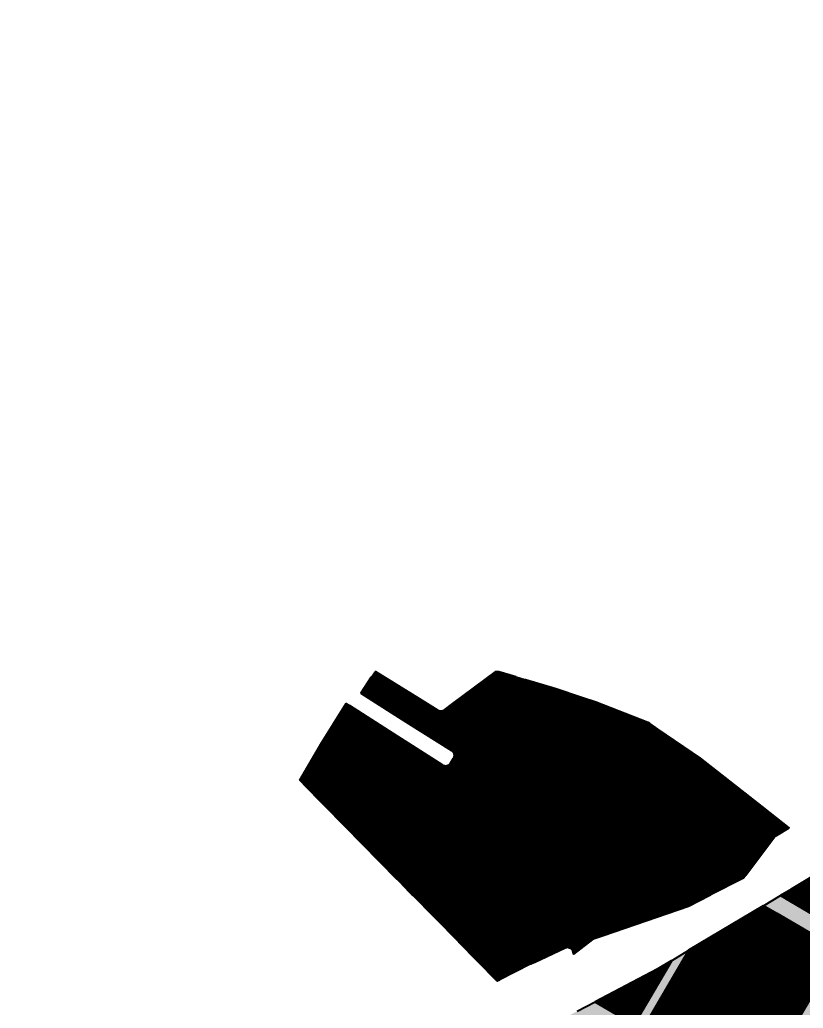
# Model space of a CAD drawing. Header units: metres. Extents: x 729569 to 733474, y 1423763 to 1426173.
# Drawn here: x 729569 to 730246, y 1425051 to 1425904 of the extents above; entities that cross this region are included whole.
import ezdxf

# ---------------------------------------------------------------- set-up
doc = ezdxf.new("R2010")
doc.units = ezdxf.units.M
for name, color, linetype in [('BOUNDARY', 7, 'Continuous'), ('GREEN_AREA', 7, 'Continuous'), ('PARCEL_BORDER', 7, 'Continuous'), ('PARCEL_M', 7, 'Continuous'), ('ROADS_LOCAL', 7, 'Continuous'), ('ROADS_MAIN', 7, 'Continuous')]:
    doc.layers.add(name, color=color, linetype=linetype)

msp = doc.modelspace()

# ---------------------------------------------------------------- hatches: boundary and pattern name
at = {"layer": 'BOUNDARY', "true_color": 0xdcdcdc}
h = msp.add_hatch(dxfattribs=at)
h.set_pattern_fill('SOLID')
h.paths.add_polyline_path([(731147.16, 1424721.86), (731256.16, 1424608.75), (731244.45, 1424320.13), (731216.28, 1423762.84), (731085.59, 1423834.2), (731085.45, 1423834.27), (731029.37, 1423862.74), (731029.22, 1423862.81), (730813.25, 1423963.61), (730747.11, 1423994.49), (730747.07, 1423994.51), (730733.5, 1424000.7), (730660.17, 1424039.15), (730617.42, 1424061.56), (730529.44, 1424109.24), (730310.18, 1424230.03), (730192.73, 1424303.57), (730172.54, 1424316.68), (730172.45, 1424316.74), (729875.07, 1424500.8), (729806.43, 1424543.45), (729687.49, 1424617.38), (729569.32, 1424690.82), (729612.42, 1424741.31), (729675.47, 1424785.2), (729675.56, 1424785.27), (729762.88, 1424849.07), (729816.98, 1424888.6), (729996.73, 1425019.9), (730119.82, 1425084.44), (730120.07, 1425084.58), (730266.65, 1425172.21), (730267.07, 1425172.49), (730267.45, 1425172.81), (730267.81, 1425173.17), (730268.12, 1425173.56), (730268.4, 1425173.98), (730268.63, 1425174.42), (730359.38, 1425372.62), (730359.55, 1425373.05), (730359.68, 1425373.49), (730359.77, 1425373.93), (730395.3, 1425601.1), (730395.35, 1425601.52), (730395.36, 1425601.94), (730395.34, 1425602.37), (730390.26, 1425652.75), (730458.22, 1425806.03), (730647.82, 1425710.72), (730656.83, 1425706.19), (730670.25, 1425699.44), (730680.5, 1425694.29), (730680.96, 1425694.09), (730681.44, 1425693.93), (730681.93, 1425693.82), (730682.43, 1425693.77), (730682.94, 1425693.76), (730683.44, 1425693.81), (730683.94, 1425693.9), (730684.42, 1425694.05), (730684.89, 1425694.24), (730685.33, 1425694.48), (730685.75, 1425694.77), (730686.14, 1425695.09), (730686.49, 1425695.45), (730686.81, 1425695.85), (730687.08, 1425696.27), (730728.18, 1425768.01), (730728.19, 1425768.02), (730769.13, 1425840.14), (730805.64, 1425904.46), (731213.98, 1425663.18), (731130.61, 1425526.56), (731130.37, 1425526.13), (731130.18, 1425525.67), (731130.04, 1425525.2), (731129.94, 1425524.72), (731129.89, 1425524.23), (731129.88, 1425523.74), (731129.93, 1425523.25), (731130.02, 1425522.76), (731130.16, 1425522.29), (731130.35, 1425521.83), (731130.58, 1425521.4), (731130.85, 1425520.99), (731131.17, 1425520.61), (731131.51, 1425520.26), (731131.9, 1425519.94), (731132.31, 1425519.67), (731180.61, 1425490.69), (731133.33, 1425350.71), (731133.22, 1425350.34), (731133.14, 1425349.98), (731105.49, 1425193.29), (731092.66, 1425120.94), (731092.59, 1425120.23), (731084.29, 1424870.04), (731084.29, 1424869.91), (731083.66, 1424789.99), (731083.68, 1424789.51), (731083.74, 1424789.03), (731083.86, 1424788.56), (731084.01, 1424788.11), (731084.21, 1424787.67), (731084.46, 1424787.25), (731084.74, 1424786.85), (731085.05, 1424786.49), (731147.16, 1424721.86), (731147.16, 1424721.86)])
h = msp.add_hatch(dxfattribs=at)
h.set_pattern_fill('SOLID')
h.paths.add_polyline_path([(730032.35, 1425326.54), (730066.88, 1425315.09), (730111.54, 1425297.58), (730156.72, 1425266.85), (730233.54, 1425206.55), (730222.52, 1425200.03), (730222.11, 1425199.76), (730221.73, 1425199.45), (730221.38, 1425199.11), (730221.06, 1425198.73), (730194.29, 1425163.11), (730146.64, 1425138.92), (730065.23, 1425110.87), (730064.73, 1425110.66), (730064.24, 1425110.4), (730063.79, 1425110.09), (730047.56, 1425097.44), (730047.13, 1425099.42), (730047, 1425099.9), (730046.83, 1425100.36), (730046.6, 1425100.81), (730046.34, 1425101.23), (730046.03, 1425101.62), (730045.69, 1425101.98), (730045.31, 1425102.31), (730044.9, 1425102.59), (730044.46, 1425102.84), (730044.01, 1425103.03), (730043.53, 1425103.19), (730043.05, 1425103.29), (730042.55, 1425103.35), (730042.05, 1425103.35), (730041.56, 1425103.31), (730041.07, 1425103.21), (730040.59, 1425103.07), (730040.13, 1425102.88), (730013.98, 1425090.65), (730013.84, 1425090.59), (729981.67, 1425074.31), (729811.02, 1425247.83), (729829.42, 1425278.9), (729851.03, 1425313.9), (729934.22, 1425260.69), (729934.65, 1425260.44), (729935.09, 1425260.24), (729935.55, 1425260.09), (729936.03, 1425259.98), (729936.51, 1425259.91), (729937, 1425259.9), (729937.49, 1425259.93), (729937.97, 1425260.01), (729938.44, 1425260.14), (729938.9, 1425260.31), (729939.34, 1425260.52), (729939.75, 1425260.78), (729940.14, 1425261.08), (729940.5, 1425261.41), (729940.82, 1425261.78), (729941.11, 1425262.17), (729943.82, 1425266.34), (729944.07, 1425266.77), (729944.28, 1425267.22), (729944.44, 1425267.69), (729944.55, 1425268.17), (729944.61, 1425268.66), (729944.63, 1425269.15), (729944.6, 1425269.64), (729944.52, 1425270.13), (729944.39, 1425270.61), (729944.21, 1425271.07), (729943.99, 1425271.51), (729943.73, 1425271.93), (729943.43, 1425272.32), (729943.09, 1425272.68), (729942.71, 1425273), (729942.31, 1425273.29), (729864.05, 1425322.99), (729876.47, 1425341.66), (729914.1, 1425318.14), (729914.15, 1425318.12), (729930.37, 1425308.2), (729930.8, 1425307.97), (729931.26, 1425307.77), (729931.73, 1425307.63), (729932.22, 1425307.53), (729932.71, 1425307.48), (729933.21, 1425307.47), (729933.7, 1425307.52), (729934.19, 1425307.62), (729934.66, 1425307.76), (729935.12, 1425307.95), (729935.56, 1425308.19), (729935.97, 1425308.46), (729979.97, 1425341.32), (729983, 1425341.31), (730032.35, 1425326.54)])
at = {"layer": 'GREEN_AREA', "true_color": 0x96c896}
h = msp.add_hatch(dxfattribs=at)
h.set_pattern_fill('SOLID')
h.paths.add_polyline_path([(729983, 1425341.31), (729997.58, 1425336.95), (729975.52, 1425299.34), (729975.17, 1425299.4), (729973.99, 1425299.51), (729972.82, 1425299.5), (729971.65, 1425299.37), (729970.49, 1425299.13), (729969.37, 1425298.78), (729969.24, 1425298.72), (729943.29, 1425313.93), (729979.97, 1425341.32), (729983, 1425341.31)])
h = msp.add_hatch(dxfattribs=at)
h.set_pattern_fill('SOLID')
h.paths.add_polyline_path([(730222.52, 1425200.03), (730222.11, 1425199.76), (730221.73, 1425199.45), (730221.38, 1425199.11), (730221.06, 1425198.73), (730196.2, 1425165.64), (730192.42, 1425167.86), (730192.41, 1425168), (730192.17, 1425169.15), (730191.81, 1425170.27), (730191.35, 1425171.36), (730190.79, 1425172.39), (730190.12, 1425173.36), (730189.89, 1425173.64), (730216.86, 1425219.64), (730233.54, 1425206.55), (730222.52, 1425200.03)])
h = msp.add_hatch(dxfattribs=at)
h.set_pattern_fill('SOLID')
h.paths.add_polyline_path([(730168.69, 1425164.39), (730168.7, 1425164.25), (730168.94, 1425163.09), (730169.3, 1425161.97), (730169.76, 1425160.89), (730170.32, 1425159.85), (730170.99, 1425158.88), (730171.22, 1425158.6), (730165.24, 1425148.4), (730111.78, 1425179.74), (730119.64, 1425193.15), (730168.69, 1425164.39)])
h = msp.add_hatch(dxfattribs=at)
h.set_pattern_fill('SOLID')
h.paths.add_polyline_path([(730226.22, 1425148.04), (730235.58, 1425153.64), (730230.74, 1425145.39), (730226.22, 1425148.04)])
h = msp.add_hatch(dxfattribs=at)
h.set_pattern_fill('SOLID')
h.paths.add_polyline_path([(730223.16, 1425132.45), (730188.99, 1425074.19), (730146.27, 1425099.24), (730147.17, 1425100.78), (730211.54, 1425139.26), (730223.16, 1425132.45)])
h = msp.add_hatch(dxfattribs=at)
h.set_pattern_fill('SOLID')
h.paths.add_polyline_path([(729948.55, 1425107.98), (729984.24, 1425087.06), (729984.26, 1425086.92), (729984.5, 1425085.77), (729984.85, 1425084.64), (729985.31, 1425083.56), (729985.88, 1425082.53), (729986.54, 1425081.55), (729986.77, 1425081.28), (729983.12, 1425075.04), (729981.67, 1425074.31), (729948.55, 1425107.98)])
h = msp.add_hatch(dxfattribs=at)
h.set_pattern_fill('SOLID')
h.paths.add_polyline_path([(730120.07, 1425084.58), (730132, 1425091.71), (730101.63, 1425039.92), (730101.27, 1425039.99), (730100.1, 1425040.09), (730098.92, 1425040.08), (730097.75, 1425039.95), (730096.6, 1425039.71), (730095.47, 1425039.36), (730095.35, 1425039.3), (730066.26, 1425056.36), (730119.82, 1425084.44), (730120.07, 1425084.58)])
at = {"layer": 'PARCEL_M', "true_color": 0xc8dcff}
h = msp.add_hatch(dxfattribs=at)
h.set_pattern_fill('SOLID')
h.paths.add_polyline_path([(729903.04, 1425298.23), (729864.05, 1425322.99), (729873.13, 1425336.63), (729874.15, 1425336.95), (729874.28, 1425337.01), (729912.6, 1425314.54), (729903.04, 1425298.23)])
h = msp.add_hatch(dxfattribs=at)
h.set_pattern_fill('SOLID')
h.paths.add_polyline_path([(729985.39, 1425289.25), (729985.37, 1425289.39), (729985.13, 1425290.54), (729984.78, 1425291.67), (729984.32, 1425292.75), (729983.75, 1425293.78), (729983.09, 1425294.76), (729982.86, 1425295.04), (730005.96, 1425334.44), (730032.35, 1425326.54), (730054.45, 1425319.21), (730023.71, 1425266.78), (729985.39, 1425289.25)])
h = msp.add_hatch(dxfattribs=at)
h.set_pattern_fill('SOLID')
h.paths.add_polyline_path([(730054.45, 1425319.21), (730066.88, 1425315.09), (730111.54, 1425297.58), (730113.01, 1425296.58), (730079.04, 1425238.64), (730078.68, 1425238.71), (730077.51, 1425238.81), (730076.33, 1425238.8), (730075.16, 1425238.67), (730074.01, 1425238.43), (730072.89, 1425238.08), (730072.76, 1425238.02), (730023.71, 1425266.78), (730054.45, 1425319.21)])
h = msp.add_hatch(dxfattribs=at)
h.set_pattern_fill('SOLID')
h.paths.add_polyline_path([(729880.88, 1425260.44), (729838.15, 1425285.49), (729853.78, 1425312.14), (729895.54, 1425285.43), (729880.88, 1425260.44)])
h = msp.add_hatch(dxfattribs=at)
h.set_pattern_fill('SOLID')
h.paths.add_polyline_path([(729912.6, 1425314.54), (729961.65, 1425285.78), (729961.67, 1425285.64), (729961.91, 1425284.49), (729962.26, 1425283.36), (729962.72, 1425282.28), (729963.29, 1425281.25), (729963.95, 1425280.28), (729964.18, 1425280), (729934.34, 1425229.1), (729880.88, 1425260.44), (729895.54, 1425285.43), (729934.22, 1425260.69), (729934.65, 1425260.44), (729935.09, 1425260.24), (729935.55, 1425260.09), (729936.03, 1425259.98), (729936.51, 1425259.91), (729937, 1425259.9), (729937.49, 1425259.93), (729937.97, 1425260.01), (729938.44, 1425260.14), (729938.9, 1425260.31), (729939.34, 1425260.52), (729939.75, 1425260.78), (729940.14, 1425261.08), (729940.5, 1425261.41), (729940.82, 1425261.78), (729941.11, 1425262.17), (729943.82, 1425266.34), (729944.07, 1425266.77), (729944.28, 1425267.22), (729944.44, 1425267.69), (729944.55, 1425268.17), (729944.61, 1425268.66), (729944.63, 1425269.15), (729944.6, 1425269.64), (729944.52, 1425270.13), (729944.39, 1425270.61), (729944.21, 1425271.07), (729943.99, 1425271.51), (729943.73, 1425271.93), (729943.43, 1425272.32), (729943.09, 1425272.68), (729942.71, 1425273), (729942.31, 1425273.29), (729903.04, 1425298.23), (729912.6, 1425314.54)])
h = msp.add_hatch(dxfattribs=at)
h.set_pattern_fill('SOLID')
h.paths.add_polyline_path([(729880.88, 1425260.44), (729850.16, 1425208.04), (729814.18, 1425244.61), (729838.15, 1425285.49), (729880.88, 1425260.44)])
h = msp.add_hatch(dxfattribs=at)
h.set_pattern_fill('SOLID')
h.paths.add_polyline_path([(730088.91, 1425228.55), (730088.89, 1425228.69), (730088.65, 1425229.85), (730088.3, 1425230.97), (730087.84, 1425232.05), (730087.27, 1425233.09), (730086.61, 1425234.06), (730086.37, 1425234.34), (730120.06, 1425291.79), (730156.72, 1425266.85), (730160.92, 1425263.55), (730127.23, 1425206.09), (730088.91, 1425228.55)])
h = msp.add_hatch(dxfattribs=at)
h.set_pattern_fill('SOLID')
h.paths.add_polyline_path([(729981.96, 1425195.58), (729939.23, 1425220.63), (729971.52, 1425275.7), (729971.87, 1425275.63), (729973.05, 1425275.53), (729974.22, 1425275.54), (729975.4, 1425275.66), (729976.55, 1425275.9), (729977.67, 1425276.26), (729977.8, 1425276.31), (730016.12, 1425253.84), (729981.96, 1425195.58)])
h = msp.add_hatch(dxfattribs=at)
h.set_pattern_fill('SOLID')
h.paths.add_polyline_path([(729880.88, 1425260.44), (729934.34, 1425229.1), (729895.16, 1425162.28), (729850.16, 1425208.04), (729880.88, 1425260.44)])
h = msp.add_hatch(dxfattribs=at)
h.set_pattern_fill('SOLID')
h.paths.add_polyline_path([(730160.92, 1425263.55), (730210.11, 1425224.94), (730182.56, 1425177.94), (730182.2, 1425178.01), (730181.03, 1425178.11), (730179.85, 1425178.1), (730178.68, 1425177.97), (730177.53, 1425177.73), (730176.4, 1425177.38), (730176.27, 1425177.33), (730127.23, 1425206.09), (730160.92, 1425263.55)])
h = msp.add_hatch(dxfattribs=at)
h.set_pattern_fill('SOLID')
h.paths.add_polyline_path([(729981.96, 1425195.58), (730016.12, 1425253.84), (730065.17, 1425225.08), (730065.19, 1425224.94), (730065.43, 1425223.79), (730065.78, 1425222.67), (730066.24, 1425221.58), (730066.81, 1425220.55), (730067.47, 1425219.58), (730067.7, 1425219.3), (730035.42, 1425164.24), (729981.96, 1425195.58)])
h = msp.add_hatch(dxfattribs=at)
h.set_pattern_fill('SOLID')
h.paths.add_polyline_path([(729981.96, 1425195.58), (729942.78, 1425128.76), (729908.16, 1425149.06), (729903.94, 1425153.34), (729903.85, 1425153.64), (729903.39, 1425154.73), (729902.82, 1425155.76), (729902.16, 1425156.73), (729901.93, 1425157.01), (729939.23, 1425220.63), (729981.96, 1425195.58)])
h = msp.add_hatch(dxfattribs=at)
h.set_pattern_fill('SOLID')
h.paths.add_polyline_path([(730085.48, 1425134.88), (730042.75, 1425159.94), (730075.03, 1425215), (730075.39, 1425214.93), (730076.56, 1425214.83), (730077.74, 1425214.84), (730078.91, 1425214.97), (730080.07, 1425215.21), (730081.19, 1425215.56), (730081.32, 1425215.61), (730119.64, 1425193.15), (730085.48, 1425134.88)])
h = msp.add_hatch(dxfattribs=at)
h.set_pattern_fill('SOLID')
h.paths.add_polyline_path([(730323.38, 1425180.86), (730286.08, 1425117.24), (730285.72, 1425117.31), (730284.55, 1425117.42), (730283.37, 1425117.4), (730282.2, 1425117.28), (730281.05, 1425117.04), (730279.92, 1425116.68), (730279.79, 1425116.63), (730230.74, 1425145.39), (730235.58, 1425153.64), (730266.65, 1425172.21), (730267.07, 1425172.49), (730267.45, 1425172.81), (730267.81, 1425173.17), (730268.12, 1425173.56), (730268.4, 1425173.98), (730268.63, 1425174.42), (730282.54, 1425204.81), (730323.38, 1425180.86)])
h = msp.add_hatch(dxfattribs=at)
h.set_pattern_fill('SOLID')
h.paths.add_polyline_path([(729981.96, 1425195.58), (730035.42, 1425164.24), (729998.11, 1425100.61), (729997.75, 1425100.68), (729996.58, 1425100.79), (729995.4, 1425100.77), (729994.23, 1425100.65), (729993.08, 1425100.41), (729991.96, 1425100.05), (729991.83, 1425100), (729942.78, 1425128.76), (729981.96, 1425195.58)])
h = msp.add_hatch(dxfattribs=at)
h.set_pattern_fill('SOLID')
h.paths.add_polyline_path([(730111.78, 1425179.74), (730165.24, 1425148.4), (730165.2, 1425148.34), (730146.64, 1425138.92), (730072.96, 1425113.53), (730111.78, 1425179.74)])
h = msp.add_hatch(dxfattribs=at)
h.set_pattern_fill('SOLID')
h.paths.add_polyline_path([(730085.48, 1425134.88), (730072.96, 1425113.53), (730065.23, 1425110.87), (730064.73, 1425110.66), (730064.24, 1425110.4), (730063.79, 1425110.09), (730047.56, 1425097.44), (730047.13, 1425099.42), (730047, 1425099.9), (730046.83, 1425100.36), (730046.6, 1425100.81), (730046.34, 1425101.23), (730046.03, 1425101.62), (730045.69, 1425101.98), (730045.31, 1425102.31), (730044.9, 1425102.59), (730044.46, 1425102.84), (730044.01, 1425103.03), (730043.53, 1425103.19), (730043.05, 1425103.29), (730042.55, 1425103.35), (730042.05, 1425103.35), (730041.56, 1425103.31), (730041.07, 1425103.21), (730040.59, 1425103.07), (730040.13, 1425102.88), (730013.98, 1425090.65), (730013.84, 1425090.59), (730010.64, 1425088.97), (730007.98, 1425090.53), (730007.96, 1425090.67), (730007.72, 1425091.82), (730007.37, 1425092.95), (730006.91, 1425094.03), (730006.34, 1425095.06), (730005.68, 1425096.04), (730005.44, 1425096.32), (730042.75, 1425159.94), (730085.48, 1425134.88)])
h = msp.add_hatch(dxfattribs=at)
h.set_pattern_fill('SOLID')
h.paths.add_polyline_path([(730188.99, 1425074.19), (730223.16, 1425132.45), (730272.21, 1425103.69), (730272.22, 1425103.55), (730272.46, 1425102.4), (730272.81, 1425101.27), (730273.28, 1425100.19), (730273.84, 1425099.16), (730274.5, 1425098.18), (730274.74, 1425097.9), (730242.45, 1425042.84), (730188.99, 1425074.19)])
h = msp.add_hatch(dxfattribs=at)
h.set_pattern_fill('SOLID')
h.paths.add_polyline_path([(730188.99, 1425074.19), (730149.81, 1425007.36), (730111.49, 1425029.83), (730111.48, 1425029.97), (730111.24, 1425031.13), (730110.89, 1425032.25), (730110.42, 1425033.33), (730109.86, 1425034.37), (730109.2, 1425035.34), (730108.96, 1425035.62), (730146.27, 1425099.24), (730188.99, 1425074.19)])
h = msp.add_hatch(dxfattribs=at)
h.set_pattern_fill('SOLID')
h.paths.add_polyline_path([(730188.99, 1425074.19), (730242.45, 1425042.84), (730205.15, 1424979.22), (730204.79, 1424979.29), (730203.62, 1424979.39), (730202.44, 1424979.38), (730201.27, 1424979.25), (730200.12, 1424979.01), (730198.99, 1424978.66), (730198.86, 1424978.61), (730149.81, 1425007.36), (730188.99, 1425074.19)])
at = {"layer": 'ROADS_LOCAL', "true_color": 0x999999}
h = msp.add_hatch(dxfattribs=at)
h.set_pattern_fill('SOLID')
h.paths.add_polyline_path([(729814.18, 1425244.61), (729811.02, 1425247.83), (729829.42, 1425278.9), (729851.03, 1425313.9), (729853.78, 1425312.14), (729814.18, 1425244.61)])
at = {"layer": 'ROADS_MAIN', "true_color": 0x999999}
h = msp.add_hatch(dxfattribs=at)
h.set_pattern_fill('SOLID')
h.paths.add_polyline_path([(729986.77, 1425081.28), (729986.54, 1425081.55), (729985.88, 1425082.53), (729985.31, 1425083.56), (729984.85, 1425084.64), (729984.5, 1425085.77), (729984.26, 1425086.92), (729984.24, 1425087.06), (729948.55, 1425107.98), (729908.16, 1425149.06), (729991.83, 1425100), (729991.96, 1425100.05), (729993.08, 1425100.41), (729994.23, 1425100.65), (729995.4, 1425100.77), (729996.58, 1425100.79), (729997.75, 1425100.68), (729998.11, 1425100.61), (730067.7, 1425219.3), (730067.47, 1425219.58), (730066.81, 1425220.55), (730066.24, 1425221.58), (730065.78, 1425222.67), (730065.43, 1425223.79), (730065.19, 1425224.94), (730065.17, 1425225.08), (729977.8, 1425276.31), (729977.67, 1425276.26), (729976.55, 1425275.9), (729975.4, 1425275.66), (729974.22, 1425275.54), (729973.05, 1425275.53), (729971.87, 1425275.63), (729971.52, 1425275.7), (729901.93, 1425157.01), (729902.16, 1425156.73), (729902.82, 1425155.76), (729903.39, 1425154.73), (729903.85, 1425153.64), (729903.94, 1425153.34), (729895.16, 1425162.28), (729964.18, 1425280), (729963.95, 1425280.28), (729963.29, 1425281.25), (729962.72, 1425282.28), (729962.26, 1425283.36), (729961.91, 1425284.49), (729961.67, 1425285.64), (729961.65, 1425285.78), (729874.28, 1425337.01), (729874.15, 1425336.95), (729873.13, 1425336.63), (729876.47, 1425341.66), (729914.1, 1425318.14), (729914.15, 1425318.12), (729930.37, 1425308.2), (729930.8, 1425307.97), (729931.26, 1425307.77), (729931.73, 1425307.63), (729932.22, 1425307.53), (729932.71, 1425307.48), (729933.21, 1425307.47), (729933.7, 1425307.52), (729934.19, 1425307.62), (729934.66, 1425307.76), (729935.12, 1425307.95), (729935.56, 1425308.19), (729935.97, 1425308.46), (729943.29, 1425313.93), (729969.24, 1425298.72), (729969.37, 1425298.78), (729970.49, 1425299.13), (729971.65, 1425299.37), (729972.82, 1425299.5), (729973.99, 1425299.51), (729975.17, 1425299.4), (729975.52, 1425299.34), (729997.58, 1425336.95), (730005.96, 1425334.44), (729982.86, 1425295.04), (729983.09, 1425294.76), (729983.75, 1425293.78), (729984.32, 1425292.75), (729984.78, 1425291.67), (729985.13, 1425290.54), (729985.37, 1425289.39), (729985.39, 1425289.25), (730072.76, 1425238.02), (730072.89, 1425238.08), (730074.01, 1425238.43), (730075.16, 1425238.67), (730076.33, 1425238.8), (730077.51, 1425238.81), (730078.68, 1425238.71), (730079.04, 1425238.64), (730113.01, 1425296.58), (730120.06, 1425291.79), (730086.37, 1425234.34), (730086.61, 1425234.06), (730087.27, 1425233.09), (730087.84, 1425232.05), (730088.3, 1425230.97), (730088.65, 1425229.85), (730088.89, 1425228.69), (730088.91, 1425228.55), (730176.27, 1425177.33), (730176.4, 1425177.38), (730177.53, 1425177.73), (730178.68, 1425177.97), (730179.85, 1425178.1), (730181.03, 1425178.11), (730182.2, 1425178.01), (730182.56, 1425177.94), (730210.11, 1425224.94), (730216.86, 1425219.64), (730189.89, 1425173.64), (730190.12, 1425173.36), (730190.79, 1425172.39), (730191.35, 1425171.36), (730191.81, 1425170.27), (730192.17, 1425169.15), (730192.41, 1425168), (730192.42, 1425167.86), (730196.2, 1425165.64), (730194.29, 1425163.11), (730165.2, 1425148.34), (730171.22, 1425158.6), (730170.99, 1425158.88), (730170.32, 1425159.85), (730169.76, 1425160.89), (730169.3, 1425161.97), (730168.94, 1425163.09), (730168.7, 1425164.25), (730168.69, 1425164.39), (730081.32, 1425215.61), (730081.19, 1425215.56), (730080.07, 1425215.21), (730078.91, 1425214.97), (730077.74, 1425214.84), (730076.56, 1425214.83), (730075.39, 1425214.93), (730075.03, 1425215), (730005.44, 1425096.32), (730005.68, 1425096.04), (730006.34, 1425095.06), (730006.91, 1425094.03), (730007.37, 1425092.95), (730007.72, 1425091.82), (730007.96, 1425090.67), (730007.98, 1425090.53), (730010.64, 1425088.97), (729983.12, 1425075.04), (729986.77, 1425081.28)])

# ---------------------------------------------------------------- linework, layer by layer
at = {"layer": 'PARCEL_BORDER', "lineweight": 50, "true_color": 0x323232}
for points in [[(729903.04, 1425298.23), (729864.05, 1425322.99), (729873.13, 1425336.63), (729874.15, 1425336.95), (729874.28, 1425337.01), (729912.6, 1425314.54), (729903.04, 1425298.23)], [(729985.39, 1425289.25), (729985.37, 1425289.39), (729985.13, 1425290.54), (729984.78, 1425291.67), (729984.32, 1425292.75), (729983.75, 1425293.78), (729983.09, 1425294.76), (729982.86, 1425295.04), (730005.96, 1425334.44), (730032.35, 1425326.54), (730054.45, 1425319.21), (730023.71, 1425266.78), (729985.39, 1425289.25)], [(730054.45, 1425319.21), (730066.88, 1425315.09), (730111.54, 1425297.58), (730113.01, 1425296.58), (730079.04, 1425238.64), (730078.68, 1425238.71), (730077.51, 1425238.81), (730076.33, 1425238.8), (730075.16, 1425238.67), (730074.01, 1425238.43), (730072.89, 1425238.08), (730072.76, 1425238.02), (730023.71, 1425266.78), (730054.45, 1425319.21)], [(729880.88, 1425260.44), (729838.15, 1425285.49), (729853.78, 1425312.14), (729895.54, 1425285.43), (729880.88, 1425260.44)], [(729912.6, 1425314.54), (729961.65, 1425285.78), (729961.67, 1425285.64), (729961.91, 1425284.49), (729962.26, 1425283.36), (729962.72, 1425282.28), (729963.29, 1425281.25), (729963.95, 1425280.28), (729964.18, 1425280), (729934.34, 1425229.1), (729880.88, 1425260.44), (729895.54, 1425285.43), (729934.22, 1425260.69), (729934.65, 1425260.44), (729935.09, 1425260.24), (729935.55, 1425260.09), (729936.03, 1425259.98), (729936.51, 1425259.91), (729937, 1425259.9), (729937.49, 1425259.93), (729937.97, 1425260.01), (729938.44, 1425260.14), (729938.9, 1425260.31), (729939.34, 1425260.52), (729939.75, 1425260.78), (729940.14, 1425261.08), (729940.5, 1425261.41), (729940.82, 1425261.78), (729941.11, 1425262.17), (729943.82, 1425266.34), (729944.07, 1425266.77), (729944.28, 1425267.22), (729944.44, 1425267.69), (729944.55, 1425268.17), (729944.61, 1425268.66), (729944.63, 1425269.15), (729944.6, 1425269.64), (729944.52, 1425270.13), (729944.39, 1425270.61), (729944.21, 1425271.07), (729943.99, 1425271.51), (729943.73, 1425271.93), (729943.43, 1425272.32), (729943.09, 1425272.68), (729942.71, 1425273), (729942.31, 1425273.29), (729903.04, 1425298.23), (729912.6, 1425314.54)], [(729880.88, 1425260.44), (729850.16, 1425208.04), (729814.18, 1425244.61), (729838.15, 1425285.49), (729880.88, 1425260.44)], [(730088.91, 1425228.55), (730088.89, 1425228.69), (730088.65, 1425229.85), (730088.3, 1425230.97), (730087.84, 1425232.05), (730087.27, 1425233.09), (730086.61, 1425234.06), (730086.37, 1425234.34), (730120.06, 1425291.79), (730156.72, 1425266.85), (730160.92, 1425263.55), (730127.23, 1425206.09), (730088.91, 1425228.55)], [(729981.96, 1425195.58), (729939.23, 1425220.63), (729971.52, 1425275.7), (729971.87, 1425275.63), (729973.05, 1425275.53), (729974.22, 1425275.54), (729975.4, 1425275.66), (729976.55, 1425275.9), (729977.67, 1425276.26), (729977.8, 1425276.31), (730016.12, 1425253.84), (729981.96, 1425195.58)], [(729880.88, 1425260.44), (729934.34, 1425229.1), (729895.16, 1425162.28), (729850.16, 1425208.04), (729880.88, 1425260.44)], [(730160.92, 1425263.55), (730210.11, 1425224.94), (730182.56, 1425177.94), (730182.2, 1425178.01), (730181.03, 1425178.11), (730179.85, 1425178.1), (730178.68, 1425177.97), (730177.53, 1425177.73), (730176.4, 1425177.38), (730176.27, 1425177.33), (730127.23, 1425206.09), (730160.92, 1425263.55)], [(729981.96, 1425195.58), (730016.12, 1425253.84), (730065.17, 1425225.08), (730065.19, 1425224.94), (730065.43, 1425223.79), (730065.78, 1425222.67), (730066.24, 1425221.58), (730066.81, 1425220.55), (730067.47, 1425219.58), (730067.7, 1425219.3), (730035.42, 1425164.24), (729981.96, 1425195.58)], [(729981.96, 1425195.58), (729942.78, 1425128.76), (729908.16, 1425149.06), (729903.94, 1425153.34), (729903.85, 1425153.64), (729903.39, 1425154.73), (729902.82, 1425155.76), (729902.16, 1425156.73), (729901.93, 1425157.01), (729939.23, 1425220.63), (729981.96, 1425195.58)], [(730085.48, 1425134.88), (730042.75, 1425159.94), (730075.03, 1425215), (730075.39, 1425214.93), (730076.56, 1425214.83), (730077.74, 1425214.84), (730078.91, 1425214.97), (730080.07, 1425215.21), (730081.19, 1425215.56), (730081.32, 1425215.61), (730119.64, 1425193.15), (730085.48, 1425134.88)], [(730323.38, 1425180.86), (730286.08, 1425117.24), (730285.72, 1425117.31), (730284.55, 1425117.42), (730283.37, 1425117.4), (730282.2, 1425117.28), (730281.05, 1425117.04), (730279.92, 1425116.68), (730279.79, 1425116.63), (730230.74, 1425145.39), (730235.58, 1425153.64), (730266.65, 1425172.21), (730267.07, 1425172.49), (730267.45, 1425172.81), (730267.81, 1425173.17), (730268.12, 1425173.56), (730268.4, 1425173.98), (730268.63, 1425174.42), (730282.54, 1425204.81), (730323.38, 1425180.86)], [(729981.96, 1425195.58), (730035.42, 1425164.24), (729998.11, 1425100.61), (729997.75, 1425100.68), (729996.58, 1425100.79), (729995.4, 1425100.77), (729994.23, 1425100.65), (729993.08, 1425100.41), (729991.96, 1425100.05), (729991.83, 1425100), (729942.78, 1425128.76), (729981.96, 1425195.58)], [(730111.78, 1425179.74), (730165.24, 1425148.4), (730165.2, 1425148.34), (730146.64, 1425138.92), (730072.96, 1425113.53), (730111.78, 1425179.74)], [(730085.48, 1425134.88), (730072.96, 1425113.53), (730065.23, 1425110.87), (730064.73, 1425110.66), (730064.24, 1425110.4), (730063.79, 1425110.09), (730047.56, 1425097.44), (730047.13, 1425099.42), (730047, 1425099.9), (730046.83, 1425100.36), (730046.6, 1425100.81), (730046.34, 1425101.23), (730046.03, 1425101.62), (730045.69, 1425101.98), (730045.31, 1425102.31), (730044.9, 1425102.59), (730044.46, 1425102.84), (730044.01, 1425103.03), (730043.53, 1425103.19), (730043.05, 1425103.29), (730042.55, 1425103.35), (730042.05, 1425103.35), (730041.56, 1425103.31), (730041.07, 1425103.21), (730040.59, 1425103.07), (730040.13, 1425102.88), (730013.98, 1425090.65), (730013.84, 1425090.59), (730010.64, 1425088.97), (730007.98, 1425090.53), (730007.96, 1425090.67), (730007.72, 1425091.82), (730007.37, 1425092.95), (730006.91, 1425094.03), (730006.34, 1425095.06), (730005.68, 1425096.04), (730005.44, 1425096.32), (730042.75, 1425159.94), (730085.48, 1425134.88)], [(730188.99, 1425074.19), (730223.16, 1425132.45), (730272.21, 1425103.69), (730272.22, 1425103.55), (730272.46, 1425102.4), (730272.81, 1425101.27), (730273.28, 1425100.19), (730273.84, 1425099.16), (730274.5, 1425098.18), (730274.74, 1425097.9), (730242.45, 1425042.84), (730188.99, 1425074.19)], [(730188.99, 1425074.19), (730149.81, 1425007.36), (730111.49, 1425029.83), (730111.48, 1425029.97), (730111.24, 1425031.13), (730110.89, 1425032.25), (730110.42, 1425033.33), (730109.86, 1425034.37), (730109.2, 1425035.34), (730108.96, 1425035.62), (730146.27, 1425099.24), (730188.99, 1425074.19)], [(730188.99, 1425074.19), (730242.45, 1425042.84), (730205.15, 1424979.22), (730204.79, 1424979.29), (730203.62, 1424979.39), (730202.44, 1424979.38), (730201.27, 1424979.25), (730200.12, 1424979.01), (730198.99, 1424978.66), (730198.86, 1424978.61), (730149.81, 1425007.36), (730188.99, 1425074.19)]]:
    msp.add_lwpolyline(points, close=True, dxfattribs=at)
at = {"layer": 'PARCEL_BORDER', "lineweight": 40, "true_color": 0x323232}
for points in [[(729986.77, 1425081.28), (729986.54, 1425081.55), (729985.88, 1425082.53), (729985.31, 1425083.56), (729984.85, 1425084.64), (729984.5, 1425085.77), (729984.26, 1425086.92), (729984.24, 1425087.06), (729948.55, 1425107.98), (729908.16, 1425149.06), (729991.83, 1425100), (729991.96, 1425100.05), (729993.08, 1425100.41), (729994.23, 1425100.65), (729995.4, 1425100.77), (729996.58, 1425100.79), (729997.75, 1425100.68), (729998.11, 1425100.61), (730067.7, 1425219.3), (730067.47, 1425219.58), (730066.81, 1425220.55), (730066.24, 1425221.58), (730065.78, 1425222.67), (730065.43, 1425223.79), (730065.19, 1425224.94), (730065.17, 1425225.08), (729977.8, 1425276.31), (729977.67, 1425276.26), (729976.55, 1425275.9), (729975.4, 1425275.66), (729974.22, 1425275.54), (729973.05, 1425275.53), (729971.87, 1425275.63), (729971.52, 1425275.7), (729901.93, 1425157.01), (729902.16, 1425156.73), (729902.82, 1425155.76), (729903.39, 1425154.73), (729903.85, 1425153.64), (729903.94, 1425153.34), (729895.16, 1425162.28), (729964.18, 1425280), (729963.95, 1425280.28), (729963.29, 1425281.25), (729962.72, 1425282.28), (729962.26, 1425283.36), (729961.91, 1425284.49), (729961.67, 1425285.64), (729961.65, 1425285.78), (729874.28, 1425337.01), (729874.15, 1425336.95), (729873.13, 1425336.63), (729876.47, 1425341.66), (729914.1, 1425318.14), (729914.15, 1425318.12), (729930.37, 1425308.2), (729930.8, 1425307.97), (729931.26, 1425307.77), (729931.73, 1425307.63), (729932.22, 1425307.53), (729932.71, 1425307.48), (729933.21, 1425307.47), (729933.7, 1425307.52), (729934.19, 1425307.62), (729934.66, 1425307.76), (729935.12, 1425307.95), (729935.56, 1425308.19), (729935.97, 1425308.46), (729943.29, 1425313.93), (729969.24, 1425298.72), (729969.37, 1425298.78), (729970.49, 1425299.13), (729971.65, 1425299.37), (729972.82, 1425299.5), (729973.99, 1425299.51), (729975.17, 1425299.4), (729975.52, 1425299.34), (729997.58, 1425336.95), (730005.96, 1425334.44), (729982.86, 1425295.04), (729983.09, 1425294.76), (729983.75, 1425293.78), (729984.32, 1425292.75), (729984.78, 1425291.67), (729985.13, 1425290.54), (729985.37, 1425289.39), (729985.39, 1425289.25), (730072.76, 1425238.02), (730072.89, 1425238.08), (730074.01, 1425238.43), (730075.16, 1425238.67), (730076.33, 1425238.8), (730077.51, 1425238.81), (730078.68, 1425238.71), (730079.04, 1425238.64), (730113.01, 1425296.58), (730120.06, 1425291.79), (730086.37, 1425234.34), (730086.61, 1425234.06), (730087.27, 1425233.09), (730087.84, 1425232.05), (730088.3, 1425230.97), (730088.65, 1425229.85), (730088.89, 1425228.69), (730088.91, 1425228.55), (730176.27, 1425177.33), (730176.4, 1425177.38), (730177.53, 1425177.73), (730178.68, 1425177.97), (730179.85, 1425178.1), (730181.03, 1425178.11), (730182.2, 1425178.01), (730182.56, 1425177.94), (730210.11, 1425224.94), (730216.86, 1425219.64), (730189.89, 1425173.64), (730190.12, 1425173.36), (730190.79, 1425172.39), (730191.35, 1425171.36), (730191.81, 1425170.27), (730192.17, 1425169.15), (730192.41, 1425168), (730192.42, 1425167.86), (730196.2, 1425165.64), (730194.29, 1425163.11), (730165.2, 1425148.34), (730171.22, 1425158.6), (730170.99, 1425158.88), (730170.32, 1425159.85), (730169.76, 1425160.89), (730169.3, 1425161.97), (730168.94, 1425163.09), (730168.7, 1425164.25), (730168.69, 1425164.39), (730081.32, 1425215.61), (730081.19, 1425215.56), (730080.07, 1425215.21), (730078.91, 1425214.97), (730077.74, 1425214.84), (730076.56, 1425214.83), (730075.39, 1425214.93), (730075.03, 1425215), (730005.44, 1425096.32), (730005.68, 1425096.04), (730006.34, 1425095.06), (730006.91, 1425094.03), (730007.37, 1425092.95), (730007.72, 1425091.82), (730007.96, 1425090.67), (730007.98, 1425090.53), (730010.64, 1425088.97), (729983.12, 1425075.04), (729986.77, 1425081.28)], [(729814.18, 1425244.61), (729811.02, 1425247.83), (729829.42, 1425278.9), (729851.03, 1425313.9), (729853.78, 1425312.14), (729814.18, 1425244.61)]]:
    msp.add_lwpolyline(points, close=True, dxfattribs=at)
at = {"layer": 'PARCEL_BORDER', "lineweight": 50, "true_color": 0x326432}
for points in [[(729983, 1425341.31), (729997.58, 1425336.95), (729975.52, 1425299.34), (729975.17, 1425299.4), (729973.99, 1425299.51), (729972.82, 1425299.5), (729971.65, 1425299.37), (729970.49, 1425299.13), (729969.37, 1425298.78), (729969.24, 1425298.72), (729943.29, 1425313.93), (729979.97, 1425341.32), (729983, 1425341.31)], [(730222.52, 1425200.03), (730222.11, 1425199.76), (730221.73, 1425199.45), (730221.38, 1425199.11), (730221.06, 1425198.73), (730196.2, 1425165.64), (730192.42, 1425167.86), (730192.41, 1425168), (730192.17, 1425169.15), (730191.81, 1425170.27), (730191.35, 1425171.36), (730190.79, 1425172.39), (730190.12, 1425173.36), (730189.89, 1425173.64), (730216.86, 1425219.64), (730233.54, 1425206.55), (730222.52, 1425200.03)], [(730168.69, 1425164.39), (730168.7, 1425164.25), (730168.94, 1425163.09), (730169.3, 1425161.97), (730169.76, 1425160.89), (730170.32, 1425159.85), (730170.99, 1425158.88), (730171.22, 1425158.6), (730165.24, 1425148.4), (730111.78, 1425179.74), (730119.64, 1425193.15), (730168.69, 1425164.39)], [(730226.22, 1425148.04), (730235.58, 1425153.64), (730230.74, 1425145.39), (730226.22, 1425148.04)], [(730223.16, 1425132.45), (730188.99, 1425074.19), (730146.27, 1425099.24), (730147.17, 1425100.78), (730211.54, 1425139.26), (730223.16, 1425132.45)], [(729948.55, 1425107.98), (729984.24, 1425087.06), (729984.26, 1425086.92), (729984.5, 1425085.77), (729984.85, 1425084.64), (729985.31, 1425083.56), (729985.88, 1425082.53), (729986.54, 1425081.55), (729986.77, 1425081.28), (729983.12, 1425075.04), (729981.67, 1425074.31), (729948.55, 1425107.98)], [(730120.07, 1425084.58), (730132, 1425091.71), (730101.63, 1425039.92), (730101.27, 1425039.99), (730100.1, 1425040.09), (730098.92, 1425040.08), (730097.75, 1425039.95), (730096.6, 1425039.71), (730095.47, 1425039.36), (730095.35, 1425039.3), (730066.26, 1425056.36), (730119.82, 1425084.44), (730120.07, 1425084.58)]]:
    msp.add_lwpolyline(points, close=True, dxfattribs=at)
at = {"layer": 'PARCEL_BORDER', "lineweight": 40, "true_color": 0x323232}
for points in [[(730272.21, 1425103.69), (730211.54, 1425139.26), (730226.22, 1425148.04), (730279.79, 1425116.63)], [(730101.63, 1425039.92), (730132, 1425091.71), (730147.17, 1425100.78), (730108.96, 1425035.62)], [(730050.6, 1425048.15), (730066.26, 1425056.36), (730095.35, 1425039.3)]]:
    msp.add_lwpolyline(points, dxfattribs=at)

doc.saveas('drawing.dxf')
